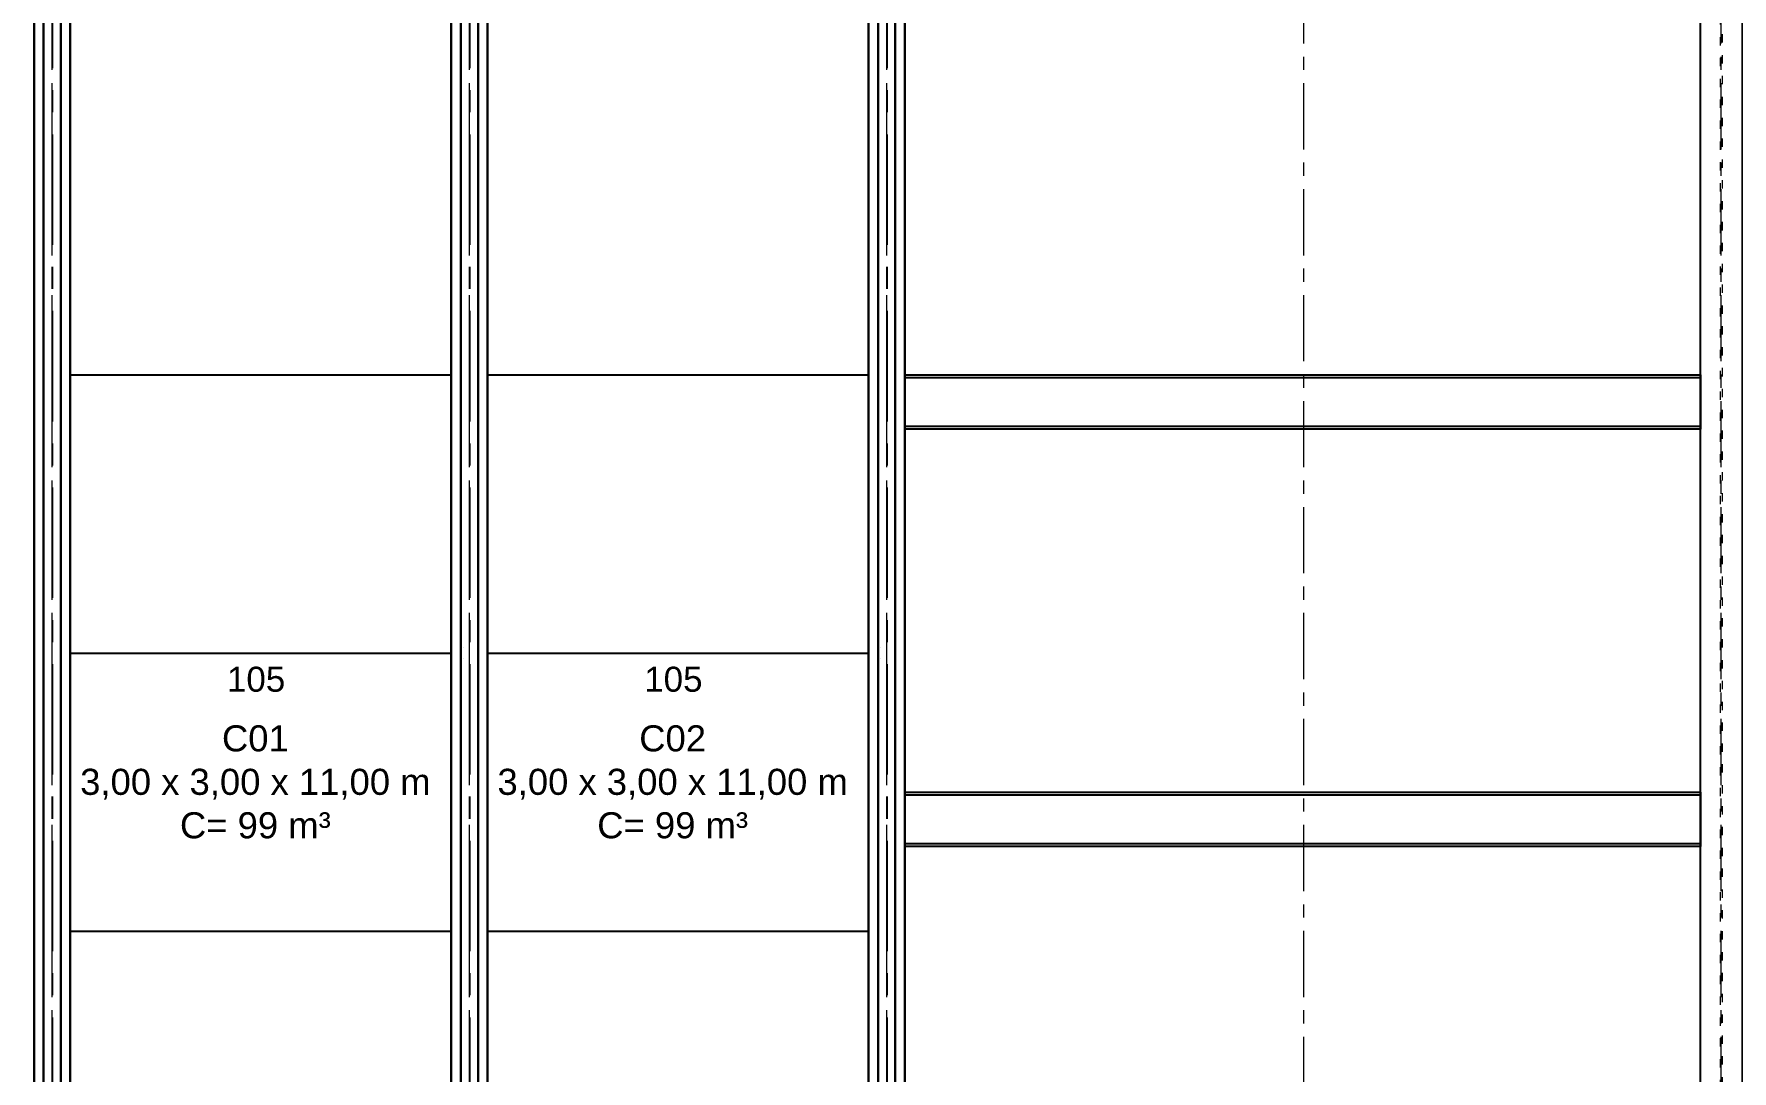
# Model space of a CAD drawing. Header units: millimetres. Extents: x 3220 to 226993, y 817 to 176024.
# Drawn here: x 149834 to 162043, y 32553 to 40012 of the extents above; entities that cross this region are included whole.
import ezdxf

# ---------------------------------------------------------------- set-up
doc = ezdxf.new("R2010")
doc.units = ezdxf.units.MM
doc.linetypes.add('ACAD_ISO03W100', pattern=[30, 12, -18])
doc.linetypes.add('AXES', pattern=[50.8, 31.75, -6.35, 6.35, -6.35])
for name, color, linetype, lineweight in [('Axe', 1, 'AXES', 9), ('Cache', 3, 'ACAD_ISO03W100', 13), ('DESSIN', 7, 'Continuous', 25)]:
    doc.layers.add(name, color=color, linetype=linetype, lineweight=lineweight)
doc.layers.add('Repère', color=76, linetype='Continuous')
doc.styles.add('ARIAL_BOLD', font='arial.ttf')
doc.styles.get("Standard").update_dxf_attribs({"font": 'arial.ttf'})

# ---------------------------------------------------------------- blocks, each defined once
blk = doc.blocks.new('cell 2.5x2.5x10.2')
at = {"layer": 'Axe', "lineweight": -3, "ltscale": 25}
for p, q in [((0, 1000), (0, -10000)), ((3000, 1000), (3000, -10000))]:
    blk.add_line(p, q, dxfattribs=at)
at = {"layer": 'DESSIN', "color": 4}
for p, q in [((3130, 1000), (-130, 1000)), ((-130, -10000), (-130, 1000)), ((-130, 988), (-130, -10000)), ((-62, -10000), (-62, 1000)), ((-62, 988), (-62, -10000)), ((62, -10000), (62, 1000)), ((62, 988), (62, -10000)), ((130, -10000), (130, 1000)), ((130, 988), (130, -10000)), ((2870, -10000), (2870, 1000)), ((2870, 988), (2870, -10000)), ((2938, -10000), (2938, 1000)), ((2938, 988), (2938, -10000)), ((3062, -10000), (3062, 1000)), ((3062, 988), (3062, -10000)), ((3130, -10000), (3130, 1000)), ((3130, 988), (3130, -10000)), ((130, -2000), (2870, -2000)), ((130, -4000), (2870, -4000)), ((130, -6000), (2870, -6000)), ((130, -8000), (2870, -8000)), ((3130, -10000), (-130, -10000)), ((2910, -10000), (90, -10000))]:
    blk.add_line(p, q, dxfattribs=at)
at = {"layer": 'DESSIN'}
for p, q in [((2959, -3960), (2959, -3960)), ((2959, -4040), (2959, -4040)), ((2959, -8040), (2959, -8040))]:
    blk.add_line(p, q, dxfattribs=at)
blk = doc.blocks.new('SECTION E-F')
for points in [[(12150, 10020), (11850, 10020), (11850, 26000), (12150, 26000)], [(11850, 17610), (6130, 17610), (6130, 18000), (11850, 18000)], [(6130, 17981), (11850, 17981), (11850, 17629), (6130, 17629)], [(11850, 14610), (6130, 14610), (6130, 15000), (11850, 15000)], [(6130, 14981), (11850, 14981), (11850, 14629), (6130, 14629)]]:
    blk.add_lwpolyline(points, close=True)
at = {"layer": 'Axe', "ltscale": 15}
for p, q in [((0, -4000), (0, 33324)), ((3000, -4000), (3000, 33324)), ((6000, -4000), (6000, 33324)), ((9000, -4000), (9000, 33324)), ((12000, -4000), (12000, 33324))]:
    blk.add_line(p, q, dxfattribs=at)
at = {"layer": 'Cache', "ltscale": 5}
blk.add_lwpolyline([(11994, 26000), (12006, 26000), (12006, 10020), (11994, 10020)], close=True, dxfattribs=at)
for p in [(0, 20000), (3000, 20000)]:
    blk.add_blockref('cell 2.5x2.5x10.2', p)

msp = doc.modelspace()

# ---------------------------------------------------------------- block references
at = {"color": 4}
msp.add_blockref('SECTION E-F', (149964.8, 19559.3), dxfattribs=at)

# ---------------------------------------------------------------- texts
at = {"color": 30, "char_height": 187.5, "width": 3156.781, "attachment_point": 5, "style": 'ARIAL_BOLD'}
for s, insert in [('C01\\P3,00 x 3,00 x 11,00 m\\PC= 99 m³', (151426, 34632)), ('C02\\P3,00 x 3,00 x 11,00 m\\PC= 99 m³', (154426, 34632))]:
    msp.add_mtext(s, dxfattribs=dict(at, insert=insert))
at = {"layer": 'Repère', "char_height": 180, "attachment_point": 1}
for insert in [(151221.5, 35461.2), (154221.5, 35461.2)]:
    msp.add_mtext_dynamic_manual_height_columns('105', width=631.382, gutter_width=12.5, heights=[0], dxfattribs=dict(at, insert=insert))

doc.saveas('drawing.dxf')
